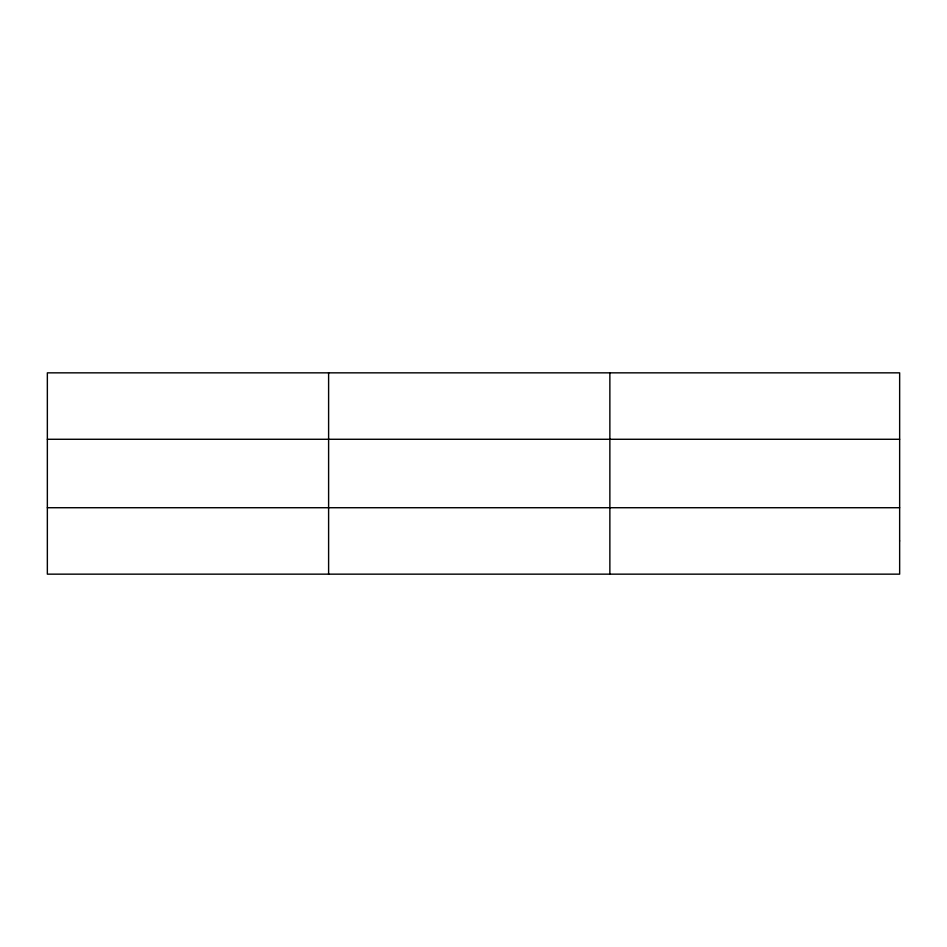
<?xml version="1.0" encoding="UTF-8"?>
<svg xmlns="http://www.w3.org/2000/svg" width="947" height="947" viewBox="0 0 947 947"><rect width="100%" height="100%" fill="white"/><g stroke="black" fill="none" stroke-linecap="round" stroke-linejoin="round"><path stroke-width="1.42" d="M328.609 372.846L328.609 574.154M609.868 372.846L609.868 574.154M47.35 439.278L899.65 439.278M47.35 507.722L899.65 507.722M899.65 540.938L899.65 574.154L47.35 574.154L47.35 372.846L899.65 372.846L899.65 540.938"/></g></svg>
